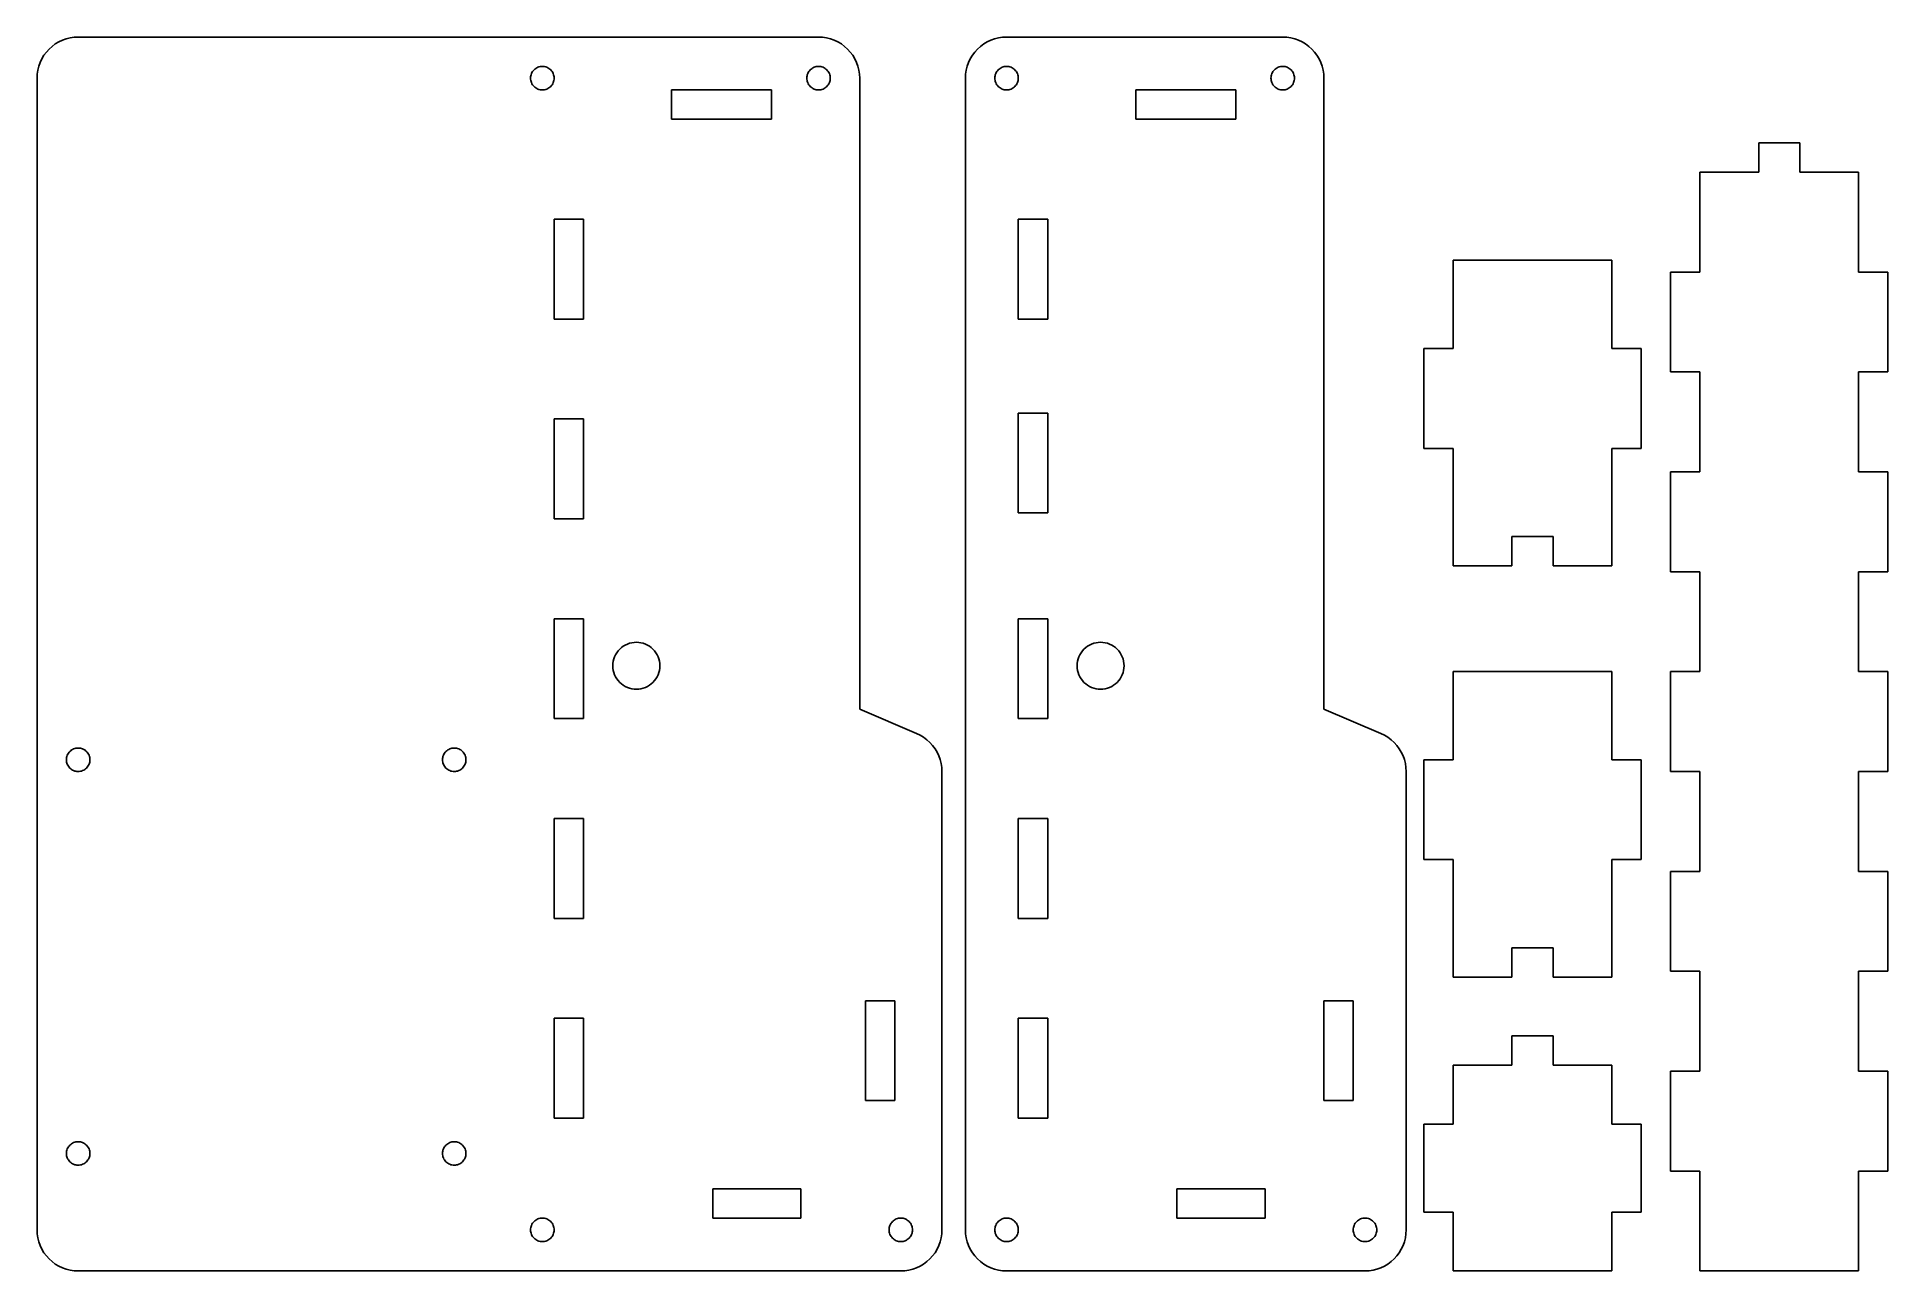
# Model space of a CAD drawing. Header units: metres. Extents: x 0 to 315, y 0 to 210.
import ezdxf

# ---------------------------------------------------------------- set-up
doc = ezdxf.new("R2010")
doc.units = ezdxf.units.M

msp = doc.modelspace()

# ---------------------------------------------------------------- linework, layer by layer
for p, q in [((2.05026, 207.95), (1.58893, 207.441)), ((2.55925, 208.411), (2.05026, 207.95)), ((3.11102, 208.82), (2.55925, 208.411)), ((3.70023, 209.173), (3.11102, 208.82)), ((4.32123, 209.467), (3.70023, 209.173)), ((4.96802, 209.699), (4.32123, 209.467)), ((5.63437, 209.865), (4.96802, 209.699)), ((6.31389, 209.966), (5.63437, 209.865)), ((7, 210), (6.31389, 209.966)), ((133, 210), (7, 210)), ((133.686, 209.966), (133, 210)), ((134.366, 209.865), (133.686, 209.966)), ((135.032, 209.699), (134.366, 209.865)), ((135.679, 209.467), (135.032, 209.699)), ((136.3, 209.173), (135.679, 209.467)), ((136.889, 208.82), (136.3, 209.173)), ((137.441, 208.411), (136.889, 208.82)), ((137.95, 207.95), (137.441, 208.411)), ((138.411, 207.441), (137.95, 207.95)), ((160.05, 207.95), (159.589, 207.441)), ((160.559, 208.411), (160.05, 207.95)), ((161.111, 208.82), (160.559, 208.411)), ((161.7, 209.173), (161.111, 208.82)), ((162.321, 209.467), (161.7, 209.173)), ((162.968, 209.699), (162.321, 209.467)), ((163.634, 209.865), (162.968, 209.699)), ((164.314, 209.966), (163.634, 209.865)), ((165, 210), (164.314, 209.966)), ((212, 210), (165, 210)), ((212.686, 209.966), (212, 210)), ((213.366, 209.865), (212.686, 209.966)), ((214.032, 209.699), (213.366, 209.865)), ((214.679, 209.467), (214.032, 209.699)), ((215.3, 209.173), (214.679, 209.467)), ((215.889, 208.82), (215.3, 209.173)), ((216.441, 208.411), (215.889, 208.82)), ((216.95, 207.95), (216.441, 208.411)), ((217.411, 207.441), (216.95, 207.95)), ((0.30142, 205.032), (0.13451, 204.366)), ((0.53285, 205.679), (0.30142, 205.032)), ((0.82655, 206.3), (0.53285, 205.679)), ((1.17972, 206.889), (0.82655, 206.3)), ((1.58893, 207.441), (1.17972, 206.889)), ((84.8889, 204.663), (85.0572, 204.764)), ((85.0572, 204.764), (85.2346, 204.848)), ((85.2346, 204.848), (85.4194, 204.914)), ((85.4194, 204.914), (85.6098, 204.962)), ((85.6098, 204.962), (85.804, 204.99)), ((85.804, 204.99), (86, 205)), ((86, 205), (86.196, 204.99)), ((86.196, 204.99), (86.3902, 204.962)), ((86.3902, 204.962), (86.5806, 204.914)), ((86.5806, 204.914), (86.7654, 204.848)), ((86.7654, 204.848), (86.9428, 204.764)), ((86.9428, 204.764), (87.1111, 204.663)), ((131.889, 204.663), (132.057, 204.764)), ((132.057, 204.764), (132.235, 204.848)), ((132.235, 204.848), (132.419, 204.914)), ((132.419, 204.914), (132.61, 204.962)), ((132.61, 204.962), (132.804, 204.99)), ((132.804, 204.99), (133, 205)), ((133, 205), (133.196, 204.99)), ((133.196, 204.99), (133.39, 204.962)), ((133.39, 204.962), (133.581, 204.914)), ((133.581, 204.914), (133.765, 204.848)), ((133.765, 204.848), (133.943, 204.764)), ((133.943, 204.764), (134.111, 204.663)), ((138.82, 206.889), (138.411, 207.441)), ((139.173, 206.3), (138.82, 206.889)), ((139.467, 205.679), (139.173, 206.3)), ((139.699, 205.032), (139.467, 205.679)), ((139.865, 204.366), (139.699, 205.032)), ((158.301, 205.032), (158.135, 204.366)), ((158.533, 205.679), (158.301, 205.032)), ((158.827, 206.3), (158.533, 205.679)), ((159.18, 206.889), (158.827, 206.3)), ((159.589, 207.441), (159.18, 206.889)), ((163.889, 204.663), (164.057, 204.764)), ((164.057, 204.764), (164.235, 204.848)), ((164.235, 204.848), (164.419, 204.914)), ((164.419, 204.914), (164.61, 204.962)), ((164.61, 204.962), (164.804, 204.99)), ((164.804, 204.99), (165, 205)), ((165, 205), (165.196, 204.99)), ((165.196, 204.99), (165.39, 204.962)), ((165.39, 204.962), (165.581, 204.914)), ((165.581, 204.914), (165.765, 204.848)), ((165.765, 204.848), (165.943, 204.764)), ((165.943, 204.764), (166.111, 204.663)), ((210.889, 204.663), (211.057, 204.764)), ((211.057, 204.764), (211.235, 204.848)), ((211.235, 204.848), (211.419, 204.914)), ((211.419, 204.914), (211.61, 204.962)), ((211.61, 204.962), (211.804, 204.99)), ((211.804, 204.99), (212, 205)), ((212, 205), (212.196, 204.99)), ((212.196, 204.99), (212.39, 204.962)), ((212.39, 204.962), (212.581, 204.914)), ((212.581, 204.914), (212.765, 204.848)), ((212.765, 204.848), (212.943, 204.764)), ((212.943, 204.764), (213.111, 204.663)), ((217.82, 206.889), (217.411, 207.441)), ((218.173, 206.3), (217.82, 206.889)), ((218.467, 205.679), (218.173, 206.3)), ((218.699, 205.032), (218.467, 205.679)), ((218.865, 204.366), (218.699, 205.032)), ((0.03372, 203.686), (0, 203)), ((0, 203), (0, 7)), ((0.13451, 204.366), (0.03372, 203.686)), ((84, 203), (84.0096, 203.196)), ((84.0096, 202.804), (84, 203)), ((84.0096, 203.196), (84.0384, 203.39)), ((84.0384, 202.61), (84.0096, 202.804)), ((84.0384, 203.39), (84.0861, 203.581)), ((84.0861, 202.419), (84.0384, 202.61)), ((84.0861, 203.581), (84.1522, 203.765)), ((84.1522, 202.235), (84.0861, 202.419)), ((84.1522, 203.765), (84.2361, 203.943)), ((84.2361, 202.057), (84.1522, 202.235)), ((84.2361, 203.943), (84.3371, 204.111)), ((84.3371, 201.889), (84.2361, 202.057)), ((84.3371, 204.111), (84.454, 204.269)), ((84.454, 201.731), (84.3371, 201.889)), ((84.454, 204.269), (84.5858, 204.414)), ((84.5858, 201.586), (84.454, 201.731)), ((84.5858, 204.414), (84.7312, 204.546)), ((84.7312, 204.546), (84.8889, 204.663)), ((87.1111, 204.663), (87.2688, 204.546)), ((87.2688, 204.546), (87.4142, 204.414)), ((87.4142, 204.414), (87.546, 204.269)), ((87.546, 201.731), (87.4142, 201.586)), ((87.546, 204.269), (87.6629, 204.111)), ((87.6629, 201.889), (87.546, 201.731)), ((87.6629, 204.111), (87.7638, 203.943)), ((87.7638, 202.057), (87.6629, 201.889)), ((87.7638, 203.943), (87.8477, 203.765)), ((87.8477, 202.235), (87.7638, 202.057)), ((87.8477, 203.765), (87.9139, 203.581)), ((87.9139, 202.419), (87.8477, 202.235)), ((87.9139, 203.581), (87.9616, 203.39)), ((87.9616, 202.61), (87.9139, 202.419)), ((87.9616, 203.39), (87.9904, 203.196)), ((87.9904, 202.804), (87.9616, 202.61)), ((87.9904, 203.196), (88, 203)), ((88, 203), (87.9904, 202.804)), ((131, 203), (131.01, 203.196)), ((131.01, 202.804), (131, 203)), ((131.01, 203.196), (131.038, 203.39)), ((131.038, 202.61), (131.01, 202.804)), ((131.038, 203.39), (131.086, 203.581)), ((131.086, 202.419), (131.038, 202.61)), ((131.086, 203.581), (131.152, 203.765)), ((131.152, 202.235), (131.086, 202.419)), ((131.152, 203.765), (131.236, 203.943)), ((131.236, 202.057), (131.152, 202.235)), ((131.236, 203.943), (131.337, 204.111)), ((131.337, 201.889), (131.236, 202.057)), ((131.337, 204.111), (131.454, 204.269)), ((131.454, 201.731), (131.337, 201.889)), ((131.454, 204.269), (131.586, 204.414)), ((131.586, 201.586), (131.454, 201.731)), ((131.586, 204.414), (131.731, 204.546)), ((131.731, 204.546), (131.889, 204.663)), ((134.111, 204.663), (134.269, 204.546)), ((134.269, 204.546), (134.414, 204.414)), ((134.414, 204.414), (134.546, 204.269)), ((134.546, 201.731), (134.414, 201.586)), ((134.546, 204.269), (134.663, 204.111)), ((134.663, 201.889), (134.546, 201.731)), ((134.663, 204.111), (134.764, 203.943)), ((134.764, 202.057), (134.663, 201.889)), ((134.764, 203.943), (134.848, 203.765)), ((134.848, 202.235), (134.764, 202.057)), ((134.848, 203.765), (134.914, 203.581)), ((134.914, 202.419), (134.848, 202.235)), ((134.914, 203.581), (134.962, 203.39)), ((134.962, 202.61), (134.914, 202.419)), ((134.962, 203.39), (134.99, 203.196)), ((134.99, 202.804), (134.962, 202.61)), ((134.99, 203.196), (135, 203)), ((135, 203), (134.99, 202.804)), ((139.966, 203.686), (139.865, 204.366)), ((140, 203), (139.966, 203.686)), ((140, 95.6152), (140, 203)), ((158.034, 203.686), (158, 203)), ((158, 203), (158, 7)), ((158.135, 204.366), (158.034, 203.686)), ((163, 203), (163.01, 203.196)), ((163.01, 202.804), (163, 203)), ((163.01, 203.196), (163.038, 203.39)), ((163.038, 202.61), (163.01, 202.804)), ((163.038, 203.39), (163.086, 203.581)), ((163.086, 202.419), (163.038, 202.61)), ((163.086, 203.581), (163.152, 203.765)), ((163.152, 202.235), (163.086, 202.419)), ((163.152, 203.765), (163.236, 203.943)), ((163.236, 202.057), (163.152, 202.235)), ((163.236, 203.943), (163.337, 204.111)), ((163.337, 201.889), (163.236, 202.057)), ((163.337, 204.111), (163.454, 204.269)), ((163.454, 201.731), (163.337, 201.889)), ((163.454, 204.269), (163.586, 204.414)), ((163.586, 201.586), (163.454, 201.731)), ((163.586, 204.414), (163.731, 204.546)), ((163.731, 204.546), (163.889, 204.663)), ((166.111, 204.663), (166.269, 204.546)), ((166.269, 204.546), (166.414, 204.414)), ((166.414, 204.414), (166.546, 204.269)), ((166.546, 201.731), (166.414, 201.586)), ((166.546, 204.269), (166.663, 204.111)), ((166.663, 201.889), (166.546, 201.731)), ((166.663, 204.111), (166.764, 203.943)), ((166.764, 202.057), (166.663, 201.889)), ((166.764, 203.943), (166.848, 203.765)), ((166.848, 202.235), (166.764, 202.057)), ((166.848, 203.765), (166.914, 203.581)), ((166.914, 202.419), (166.848, 202.235)), ((166.914, 203.581), (166.962, 203.39)), ((166.962, 202.61), (166.914, 202.419)), ((166.962, 203.39), (166.99, 203.196)), ((166.99, 202.804), (166.962, 202.61)), ((166.99, 203.196), (167, 203)), ((167, 203), (166.99, 202.804)), ((210, 203), (210.01, 203.196)), ((210.01, 202.804), (210, 203)), ((210.01, 203.196), (210.038, 203.39)), ((210.038, 202.61), (210.01, 202.804)), ((210.038, 203.39), (210.086, 203.581)), ((210.086, 202.419), (210.038, 202.61)), ((210.086, 203.581), (210.152, 203.765)), ((210.152, 202.235), (210.086, 202.419)), ((210.152, 203.765), (210.236, 203.943)), ((210.236, 202.057), (210.152, 202.235)), ((210.236, 203.943), (210.337, 204.111)), ((210.337, 201.889), (210.236, 202.057)), ((210.337, 204.111), (210.454, 204.269)), ((210.454, 201.731), (210.337, 201.889)), ((210.454, 204.269), (210.586, 204.414)), ((210.586, 201.586), (210.454, 201.731)), ((210.586, 204.414), (210.731, 204.546)), ((210.731, 204.546), (210.889, 204.663)), ((213.111, 204.663), (213.269, 204.546)), ((213.269, 204.546), (213.414, 204.414)), ((213.414, 204.414), (213.546, 204.269)), ((213.546, 201.731), (213.414, 201.586)), ((213.546, 204.269), (213.663, 204.111)), ((213.663, 201.889), (213.546, 201.731)), ((213.663, 204.111), (213.764, 203.943)), ((213.764, 202.057), (213.663, 201.889)), ((213.764, 203.943), (213.848, 203.765)), ((213.848, 202.235), (213.764, 202.057)), ((213.848, 203.765), (213.914, 203.581)), ((213.914, 202.419), (213.848, 202.235)), ((213.914, 203.581), (213.962, 203.39)), ((213.962, 202.61), (213.914, 202.419)), ((213.962, 203.39), (213.99, 203.196)), ((213.99, 202.804), (213.962, 202.61)), ((213.99, 203.196), (214, 203)), ((214, 203), (213.99, 202.804)), ((218.966, 203.686), (218.865, 204.366)), ((219, 203), (218.966, 203.686)), ((219, 95.6152), (219, 203)), ((84.7312, 201.454), (84.5858, 201.586)), ((84.8889, 201.337), (84.7312, 201.454)), ((85.0572, 201.236), (84.8889, 201.337)), ((85.2346, 201.152), (85.0572, 201.236)), ((85.4194, 201.086), (85.2346, 201.152)), ((85.6098, 201.038), (85.4194, 201.086)), ((85.804, 201.01), (85.6098, 201.038)), ((86, 201), (85.804, 201.01)), ((86.196, 201.01), (86, 201)), ((86.3902, 201.038), (86.196, 201.01)), ((86.5806, 201.086), (86.3902, 201.038)), ((86.7654, 201.152), (86.5806, 201.086)), ((86.9428, 201.236), (86.7654, 201.152)), ((87.1111, 201.337), (86.9428, 201.236)), ((87.2688, 201.454), (87.1111, 201.337)), ((87.4142, 201.586), (87.2688, 201.454)), ((108, 196), (108, 201)), ((108, 201), (125, 201)), ((125, 201), (125, 196)), ((131.731, 201.454), (131.586, 201.586)), ((131.889, 201.337), (131.731, 201.454)), ((132.057, 201.236), (131.889, 201.337)), ((132.235, 201.152), (132.057, 201.236)), ((132.419, 201.086), (132.235, 201.152)), ((132.61, 201.038), (132.419, 201.086)), ((132.804, 201.01), (132.61, 201.038)), ((133, 201), (132.804, 201.01)), ((133.196, 201.01), (133, 201)), ((133.39, 201.038), (133.196, 201.01)), ((133.581, 201.086), (133.39, 201.038)), ((133.765, 201.152), (133.581, 201.086)), ((133.943, 201.236), (133.765, 201.152)), ((134.111, 201.337), (133.943, 201.236)), ((134.269, 201.454), (134.111, 201.337)), ((134.414, 201.586), (134.269, 201.454)), ((163.731, 201.454), (163.586, 201.586)), ((163.889, 201.337), (163.731, 201.454)), ((164.057, 201.236), (163.889, 201.337)), ((164.235, 201.152), (164.057, 201.236)), ((164.419, 201.086), (164.235, 201.152)), ((164.61, 201.038), (164.419, 201.086)), ((164.804, 201.01), (164.61, 201.038)), ((165, 201), (164.804, 201.01)), ((165.196, 201.01), (165, 201)), ((165.39, 201.038), (165.196, 201.01)), ((165.581, 201.086), (165.39, 201.038)), ((165.765, 201.152), (165.581, 201.086)), ((165.943, 201.236), (165.765, 201.152)), ((166.111, 201.337), (165.943, 201.236)), ((166.269, 201.454), (166.111, 201.337)), ((166.414, 201.586), (166.269, 201.454)), ((187, 196), (187, 201)), ((187, 201), (204, 201)), ((204, 201), (204, 196)), ((210.731, 201.454), (210.586, 201.586)), ((210.889, 201.337), (210.731, 201.454)), ((211.057, 201.236), (210.889, 201.337)), ((211.235, 201.152), (211.057, 201.236)), ((211.419, 201.086), (211.235, 201.152)), ((211.61, 201.038), (211.419, 201.086)), ((211.804, 201.01), (211.61, 201.038)), ((212, 201), (211.804, 201.01)), ((212.196, 201.01), (212, 201)), ((212.39, 201.038), (212.196, 201.01)), ((212.581, 201.086), (212.39, 201.038)), ((212.765, 201.152), (212.581, 201.086)), ((212.943, 201.236), (212.765, 201.152)), ((213.111, 201.337), (212.943, 201.236)), ((213.269, 201.454), (213.111, 201.337)), ((213.414, 201.586), (213.269, 201.454)), ((125, 196), (108, 196)), ((204, 196), (187, 196)), ((300, 192), (293, 192)), ((293, 192), (293, 187)), ((300, 187), (300, 192)), ((293, 187), (283, 187)), ((283, 187), (283, 170)), ((310, 187), (300, 187)), ((310, 170), (310, 187)), ((88, 162), (88, 179)), ((88, 179), (93, 179)), ((93, 179), (93, 162)), ((167, 162), (167, 179)), ((167, 179), (172, 179)), ((172, 179), (172, 162)), ((268, 172), (241, 172)), ((241, 172), (241, 157)), ((268, 157), (268, 172)), ((283, 170), (278, 170)), ((278, 170), (278, 153)), ((315, 170), (310, 170)), ((315, 153), (315, 170)), ((93, 162), (88, 162)), ((172, 162), (167, 162)), ((241, 157), (236, 157)), ((236, 157), (236, 140)), ((273, 157), (268, 157)), ((273, 140), (273, 157)), ((278, 153), (283, 153)), ((283, 153), (283, 136)), ((310, 136), (310, 153)), ((310, 153), (315, 153)), ((88, 128), (88, 145)), ((88, 145), (93, 145)), ((93, 145), (93, 128)), ((167, 129), (167, 146)), ((167, 146), (172, 146)), ((172, 146), (172, 129)), ((236, 140), (241, 140)), ((241, 140), (241, 120)), ((268, 120), (268, 140)), ((268, 140), (273, 140)), ((283, 136), (278, 136)), ((278, 136), (278, 119)), ((315, 136), (310, 136)), ((315, 119), (315, 136)), ((93, 128), (88, 128)), ((172, 129), (167, 129)), ((251, 125), (258, 125)), ((251, 120), (251, 125)), ((258, 125), (258, 120)), ((241, 120), (251, 120)), ((258, 120), (268, 120)), ((278, 119), (283, 119)), ((283, 119), (283, 102)), ((310, 102), (310, 119)), ((310, 119), (315, 119)), ((88, 94), (88, 111)), ((88, 111), (93, 111)), ((93, 111), (93, 94)), ((167, 94), (167, 111)), ((167, 111), (172, 111)), ((172, 111), (172, 94)), ((98.0769, 103.78), (98.1722, 104.161)), ((98.1722, 104.161), (98.3045, 104.531)), ((98.3045, 104.531), (98.4723, 104.886)), ((98.4723, 104.886), (98.6741, 105.222)), ((98.6741, 105.222), (98.9079, 105.538)), ((98.9079, 105.538), (99.1716, 105.828)), ((99.1716, 105.828), (99.4624, 106.092)), ((99.4624, 106.092), (99.7777, 106.326)), ((99.7777, 106.326), (100.114, 106.528)), ((100.114, 106.528), (100.469, 106.696)), ((100.469, 106.696), (100.839, 106.828)), ((100.839, 106.828), (101.22, 106.923)), ((101.22, 106.923), (101.608, 106.981)), ((101.608, 106.981), (102, 107)), ((102, 107), (102.392, 106.981)), ((102.392, 106.981), (102.78, 106.923)), ((102.78, 106.923), (103.161, 106.828)), ((103.161, 106.828), (103.531, 106.696)), ((103.531, 106.696), (103.886, 106.528)), ((103.886, 106.528), (104.222, 106.326)), ((104.222, 106.326), (104.538, 106.092)), ((104.538, 106.092), (104.828, 105.828)), ((104.828, 105.828), (105.092, 105.538)), ((105.092, 105.538), (105.326, 105.222)), ((105.326, 105.222), (105.528, 104.886)), ((105.528, 104.886), (105.696, 104.531)), ((105.696, 104.531), (105.828, 104.161)), ((105.828, 104.161), (105.923, 103.78)), ((177.077, 103.78), (177.172, 104.161)), ((177.172, 104.161), (177.304, 104.531)), ((177.304, 104.531), (177.472, 104.886)), ((177.472, 104.886), (177.674, 105.222)), ((177.674, 105.222), (177.908, 105.538)), ((177.908, 105.538), (178.172, 105.828)), ((178.172, 105.828), (178.462, 106.092)), ((178.462, 106.092), (178.778, 106.326)), ((178.778, 106.326), (179.114, 106.528)), ((179.114, 106.528), (179.469, 106.696)), ((179.469, 106.696), (179.839, 106.828)), ((179.839, 106.828), (180.22, 106.923)), ((180.22, 106.923), (180.608, 106.981)), ((180.608, 106.981), (181, 107)), ((181, 107), (181.392, 106.981)), ((181.392, 106.981), (181.78, 106.923)), ((181.78, 106.923), (182.161, 106.828)), ((182.161, 106.828), (182.531, 106.696)), ((182.531, 106.696), (182.886, 106.528)), ((182.886, 106.528), (183.222, 106.326)), ((183.222, 106.326), (183.538, 106.092)), ((183.538, 106.092), (183.828, 105.828)), ((183.828, 105.828), (184.092, 105.538)), ((184.092, 105.538), (184.326, 105.222)), ((184.326, 105.222), (184.528, 104.886)), ((184.528, 104.886), (184.696, 104.531)), ((184.696, 104.531), (184.828, 104.161)), ((184.828, 104.161), (184.923, 103.78)), ((98, 103), (98.0193, 103.392)), ((98.0193, 102.608), (98, 103)), ((98.0193, 103.392), (98.0769, 103.78)), ((98.0769, 102.22), (98.0193, 102.608)), ((98.1722, 101.839), (98.0769, 102.22)), ((98.3045, 101.469), (98.1722, 101.839)), ((98.4723, 101.114), (98.3045, 101.469)), ((98.6741, 100.778), (98.4723, 101.114)), ((105.528, 101.114), (105.326, 100.778)), ((105.696, 101.469), (105.528, 101.114)), ((105.828, 101.839), (105.696, 101.469)), ((105.923, 102.22), (105.828, 101.839)), ((105.923, 103.78), (105.981, 103.392)), ((105.981, 102.608), (105.923, 102.22)), ((105.981, 103.392), (106, 103)), ((106, 103), (105.981, 102.608)), ((177, 103), (177.019, 103.392)), ((177.019, 102.608), (177, 103)), ((177.019, 103.392), (177.077, 103.78)), ((177.077, 102.22), (177.019, 102.608)), ((177.172, 101.839), (177.077, 102.22)), ((177.304, 101.469), (177.172, 101.839)), ((177.472, 101.114), (177.304, 101.469)), ((177.674, 100.778), (177.472, 101.114)), ((184.528, 101.114), (184.326, 100.778)), ((184.696, 101.469), (184.528, 101.114)), ((184.828, 101.839), (184.696, 101.469)), ((184.923, 102.22), (184.828, 101.839)), ((184.923, 103.78), (184.981, 103.392)), ((184.981, 102.608), (184.923, 102.22)), ((184.981, 103.392), (185, 103)), ((185, 103), (184.981, 102.608)), ((268, 102), (241, 102)), ((241, 102), (241, 87)), ((268, 87), (268, 102)), ((283, 102), (278, 102)), ((278, 102), (278, 85)), ((315, 102), (310, 102)), ((315, 85), (315, 102)), ((98.9079, 100.462), (98.6741, 100.778)), ((99.1716, 100.172), (98.9079, 100.462)), ((99.4624, 99.9079), (99.1716, 100.172)), ((99.7777, 99.6741), (99.4624, 99.9079)), ((100.114, 99.4723), (99.7777, 99.6741)), ((100.469, 99.3045), (100.114, 99.4723)), ((100.839, 99.1722), (100.469, 99.3045)), ((101.22, 99.0769), (100.839, 99.1722)), ((101.608, 99.0193), (101.22, 99.0769)), ((102, 99), (101.608, 99.0193)), ((102.392, 99.0193), (102, 99)), ((102.78, 99.0769), (102.392, 99.0193)), ((103.161, 99.1722), (102.78, 99.0769)), ((103.531, 99.3045), (103.161, 99.1722)), ((103.886, 99.4723), (103.531, 99.3045)), ((104.222, 99.6741), (103.886, 99.4723)), ((104.538, 99.9079), (104.222, 99.6741)), ((104.828, 100.172), (104.538, 99.9079)), ((105.092, 100.462), (104.828, 100.172)), ((105.326, 100.778), (105.092, 100.462)), ((177.908, 100.462), (177.674, 100.778)), ((178.172, 100.172), (177.908, 100.462)), ((178.462, 99.9079), (178.172, 100.172)), ((178.778, 99.6741), (178.462, 99.9079)), ((179.114, 99.4723), (178.778, 99.6741)), ((179.469, 99.3045), (179.114, 99.4723)), ((179.839, 99.1722), (179.469, 99.3045)), ((180.22, 99.0769), (179.839, 99.1722)), ((180.608, 99.0193), (180.22, 99.0769)), ((181, 99), (180.608, 99.0193)), ((181.392, 99.0193), (181, 99)), ((181.78, 99.0769), (181.392, 99.0193)), ((182.161, 99.1722), (181.78, 99.0769)), ((182.531, 99.3045), (182.161, 99.1722)), ((182.886, 99.4723), (182.531, 99.3045)), ((183.222, 99.6741), (182.886, 99.4723)), ((183.538, 99.9079), (183.222, 99.6741)), ((183.828, 100.172), (183.538, 99.9079)), ((184.092, 100.462), (183.828, 100.172)), ((184.326, 100.778), (184.092, 100.462)), ((149.679, 91.4671), (140, 95.6152)), ((228.679, 91.4671), (219, 95.6152)), ((93, 94), (88, 94)), ((150.3, 91.1734), (149.679, 91.4671)), ((172, 94), (167, 94)), ((229.3, 91.1734), (228.679, 91.4671)), ((5.33705, 88.1111), (5.45396, 88.2688)), ((5.45396, 88.2688), (5.58578, 88.4142)), ((5.58578, 88.4142), (5.7312, 88.546)), ((5.7312, 88.546), (5.88885, 88.6629)), ((5.88885, 88.6629), (6.05721, 88.7638)), ((6.05721, 88.7638), (6.23462, 88.8477)), ((6.23462, 88.8477), (6.41942, 88.9139)), ((6.41942, 88.9139), (6.60982, 88.9616)), ((6.60982, 88.9616), (6.80396, 88.9904)), ((6.80396, 88.9904), (7, 89)), ((7, 89), (7.19603, 88.9904)), ((7.19603, 88.9904), (7.39017, 88.9616)), ((7.39017, 88.9616), (7.58057, 88.9139)), ((7.58057, 88.9139), (7.76537, 88.8477)), ((7.76537, 88.8477), (7.94278, 88.7638)), ((7.94278, 88.7638), (8.11113, 88.6629)), ((8.11113, 88.6629), (8.26878, 88.546)), ((8.26878, 88.546), (8.4142, 88.4142)), ((8.4142, 88.4142), (8.54602, 88.2688)), ((8.54602, 88.2688), (8.66293, 88.1111)), ((69.3371, 88.1111), (69.454, 88.2688)), ((69.454, 88.2688), (69.5858, 88.4142)), ((69.5858, 88.4142), (69.7312, 88.546)), ((69.7312, 88.546), (69.8889, 88.6629)), ((69.8889, 88.6629), (70.0572, 88.7638)), ((70.0572, 88.7638), (70.2346, 88.8477)), ((70.2346, 88.8477), (70.4194, 88.9139)), ((70.4194, 88.9139), (70.6098, 88.9616)), ((70.6098, 88.9616), (70.804, 88.9904)), ((70.804, 88.9904), (71, 89)), ((71, 89), (71.196, 88.9904)), ((71.196, 88.9904), (71.3902, 88.9616)), ((71.3902, 88.9616), (71.5806, 88.9139)), ((71.5806, 88.9139), (71.7654, 88.8477)), ((71.7654, 88.8477), (71.9428, 88.7638)), ((71.9428, 88.7638), (72.1111, 88.6629)), ((72.1111, 88.6629), (72.2688, 88.546)), ((72.2688, 88.546), (72.4142, 88.4142)), ((72.4142, 88.4142), (72.546, 88.2688)), ((72.546, 88.2688), (72.6629, 88.1111)), ((150.889, 90.8203), (150.3, 91.1734)), ((151.441, 90.4111), (150.889, 90.8203)), ((151.95, 89.9497), (151.441, 90.4111)), ((152.411, 89.4408), (151.95, 89.9497)), ((152.82, 88.889), (152.411, 89.4408)), ((153.173, 88.2998), (152.82, 88.889)), ((153.467, 87.6788), (153.173, 88.2998)), ((229.889, 90.8203), (229.3, 91.1734)), ((230.441, 90.4111), (229.889, 90.8203)), ((230.95, 89.9497), (230.441, 90.4111)), ((231.411, 89.4408), (230.95, 89.9497)), ((231.82, 88.889), (231.411, 89.4408)), ((232.173, 88.2998), (231.82, 88.889)), ((232.467, 87.6788), (232.173, 88.2998)), ((5, 87), (5.00963, 87.196)), ((5.00963, 86.804), (5, 87)), ((5.00963, 87.196), (5.03842, 87.3902)), ((5.03842, 86.6098), (5.00963, 86.804)), ((5.03842, 87.3902), (5.08611, 87.5806)), ((5.08611, 86.4194), (5.03842, 86.6098)), ((5.08611, 87.5806), (5.15224, 87.7654)), ((5.15224, 86.2346), (5.08611, 86.4194)), ((5.15224, 87.7654), (5.23615, 87.9428)), ((5.23615, 86.0572), (5.15224, 86.2346)), ((5.23615, 87.9428), (5.33705, 88.1111)), ((5.33705, 85.8889), (5.23615, 86.0572)), ((5.45396, 85.7312), (5.33705, 85.8889)), ((5.58578, 85.5858), (5.45396, 85.7312)), ((5.7312, 85.454), (5.58578, 85.5858)), ((5.88885, 85.3371), (5.7312, 85.454)), ((6.05721, 85.2361), (5.88885, 85.3371)), ((6.23462, 85.1522), (6.05721, 85.2361)), ((6.41942, 85.0861), (6.23462, 85.1522)), ((6.60982, 85.0384), (6.41942, 85.0861)), ((7.58057, 85.0861), (7.39017, 85.0384)), ((7.76537, 85.1522), (7.58057, 85.0861)), ((7.94278, 85.2361), (7.76537, 85.1522)), ((8.11113, 85.3371), (7.94278, 85.2361)), ((8.26878, 85.454), (8.11113, 85.3371)), ((8.4142, 85.5858), (8.26878, 85.454)), ((8.54602, 85.7312), (8.4142, 85.5858)), ((8.66293, 85.8889), (8.54602, 85.7312)), ((8.66293, 88.1111), (8.76384, 87.9428)), ((8.76384, 86.0572), (8.66293, 85.8889)), ((8.76384, 87.9428), (8.84775, 87.7654)), ((8.84775, 86.2346), (8.76384, 86.0572)), ((8.84775, 87.7654), (8.91388, 87.5806)), ((8.91388, 86.4194), (8.84775, 86.2346)), ((8.91388, 87.5806), (8.96156, 87.3902)), ((8.96156, 86.6098), (8.91388, 86.4194)), ((8.96156, 87.3902), (8.99036, 87.196)), ((8.99036, 86.804), (8.96156, 86.6098)), ((8.99036, 87.196), (9, 87)), ((9, 87), (8.99036, 86.804)), ((69, 87), (69.0096, 87.196)), ((69.0096, 86.804), (69, 87)), ((69.0096, 87.196), (69.0384, 87.3902)), ((69.0384, 86.6098), (69.0096, 86.804)), ((69.0384, 87.3902), (69.0861, 87.5806)), ((69.0861, 86.4194), (69.0384, 86.6098)), ((69.0861, 87.5806), (69.1522, 87.7654)), ((69.1522, 86.2346), (69.0861, 86.4194)), ((69.1522, 87.7654), (69.2361, 87.9428)), ((69.2361, 86.0572), (69.1522, 86.2346)), ((69.2361, 87.9428), (69.3371, 88.1111)), ((69.3371, 85.8889), (69.2361, 86.0572)), ((69.454, 85.7312), (69.3371, 85.8889)), ((69.5858, 85.5858), (69.454, 85.7312)), ((69.7312, 85.454), (69.5858, 85.5858)), ((69.8889, 85.3371), (69.7312, 85.454)), ((70.0572, 85.2361), (69.8889, 85.3371)), ((70.2346, 85.1522), (70.0572, 85.2361)), ((70.4194, 85.0861), (70.2346, 85.1522)), ((70.6098, 85.0384), (70.4194, 85.0861)), ((71.5806, 85.0861), (71.3902, 85.0384)), ((71.7654, 85.1522), (71.5806, 85.0861)), ((71.9428, 85.2361), (71.7654, 85.1522)), ((72.1111, 85.3371), (71.9428, 85.2361)), ((72.2688, 85.454), (72.1111, 85.3371)), ((72.4142, 85.5858), (72.2688, 85.454)), ((72.546, 85.7312), (72.4142, 85.5858)), ((72.6629, 85.8889), (72.546, 85.7312)), ((72.6629, 88.1111), (72.7638, 87.9428)), ((72.7638, 86.0572), (72.6629, 85.8889)), ((72.7638, 87.9428), (72.8477, 87.7654)), ((72.8477, 86.2346), (72.7638, 86.0572)), ((72.8477, 87.7654), (72.9139, 87.5806)), ((72.9139, 86.4194), (72.8477, 86.2346)), ((72.9139, 87.5806), (72.9616, 87.3902)), ((72.9616, 86.6098), (72.9139, 86.4194)), ((72.9616, 87.3902), (72.9904, 87.196)), ((72.9904, 86.804), (72.9616, 86.6098)), ((72.9904, 87.196), (73, 87)), ((73, 87), (72.9904, 86.804)), ((153.699, 87.032), (153.467, 87.6788)), ((153.865, 86.3656), (153.699, 87.032)), ((153.966, 85.6861), (153.865, 86.3656)), ((154, 85), (153.966, 85.6861)), ((232.699, 87.032), (232.467, 87.6788)), ((232.865, 86.3656), (232.699, 87.032)), ((232.966, 85.6861), (232.865, 86.3656)), ((233, 85), (232.966, 85.6861)), ((241, 87), (236, 87)), ((236, 87), (236, 70)), ((273, 87), (268, 87)), ((273, 70), (273, 87)), ((6.80396, 85.0096), (6.60982, 85.0384)), ((7, 85), (6.80396, 85.0096)), ((7.19603, 85.0096), (7, 85)), ((7.39017, 85.0384), (7.19603, 85.0096)), ((70.804, 85.0096), (70.6098, 85.0384)), ((71, 85), (70.804, 85.0096)), ((71.196, 85.0096), (71, 85)), ((71.3902, 85.0384), (71.196, 85.0096)), ((154, 7), (154, 85)), ((233, 7), (233, 85)), ((278, 85), (283, 85)), ((283, 85), (283, 68)), ((310, 68), (310, 85)), ((310, 85), (315, 85)), ((88, 60), (88, 77)), ((88, 77), (93, 77)), ((93, 77), (93, 60)), ((167, 60), (167, 77)), ((167, 77), (172, 77)), ((172, 77), (172, 60)), ((236, 70), (241, 70)), ((241, 70), (241, 50)), ((268, 50), (268, 70)), ((268, 70), (273, 70)), ((283, 68), (278, 68)), ((278, 68), (278, 51)), ((315, 68), (310, 68)), ((315, 51), (315, 68)), ((93, 60), (88, 60)), ((172, 60), (167, 60)), ((251, 55), (258, 55)), ((251, 50), (251, 55)), ((258, 55), (258, 50)), ((278, 51), (283, 51)), ((283, 51), (283, 34)), ((310, 34), (310, 51)), ((310, 51), (315, 51)), ((241, 50), (251, 50)), ((258, 50), (268, 50)), ((141, 29), (141, 46)), ((141, 46), (146, 46)), ((146, 46), (146, 29)), ((219, 29), (219, 46)), ((219, 46), (224, 46)), ((224, 46), (224, 29)), ((88, 26), (88, 43)), ((88, 43), (93, 43)), ((93, 43), (93, 26)), ((167, 26), (167, 43)), ((167, 43), (172, 43)), ((172, 43), (172, 26)), ((258, 40), (251, 40)), ((251, 40), (251, 35)), ((258, 35), (258, 40)), ((251, 35), (241, 35)), ((241, 35), (241, 25)), ((268, 35), (258, 35)), ((268, 25), (268, 35)), ((283, 34), (278, 34)), ((278, 34), (278, 17)), ((315, 34), (310, 34)), ((315, 17), (315, 34)), ((146, 29), (141, 29)), ((224, 29), (219, 29)), ((93, 26), (88, 26)), ((172, 26), (167, 26)), ((241, 25), (236, 25)), ((236, 25), (236, 10)), ((273, 25), (268, 25)), ((273, 10), (273, 25)), ((5, 20), (5.00963, 20.196)), ((5.00963, 19.804), (5, 20)), ((5.00963, 20.196), (5.03842, 20.3902)), ((5.03842, 19.6098), (5.00963, 19.804)), ((5.03842, 20.3902), (5.08611, 20.5806)), ((5.08611, 19.4194), (5.03842, 19.6098)), ((5.08611, 20.5806), (5.15224, 20.7654)), ((5.15224, 19.2346), (5.08611, 19.4194)), ((5.15224, 20.7654), (5.23615, 20.9428)), ((5.23615, 19.0572), (5.15224, 19.2346)), ((5.23615, 20.9428), (5.33705, 21.1111)), ((5.33705, 18.8889), (5.23615, 19.0572)), ((5.33705, 21.1111), (5.45396, 21.2688)), ((5.45396, 21.2688), (5.58578, 21.4142)), ((5.58578, 21.4142), (5.7312, 21.546)), ((5.7312, 21.546), (5.88885, 21.6629)), ((5.88885, 21.6629), (6.05721, 21.7638)), ((6.05721, 21.7638), (6.23462, 21.8477)), ((6.23462, 21.8477), (6.41942, 21.9139)), ((6.41942, 21.9139), (6.60982, 21.9616)), ((6.60982, 21.9616), (6.80396, 21.9904)), ((6.80396, 21.9904), (7, 22)), ((7, 22), (7.19603, 21.9904)), ((7.19603, 21.9904), (7.39017, 21.9616)), ((7.39017, 21.9616), (7.58057, 21.9139)), ((7.58057, 21.9139), (7.76537, 21.8477)), ((7.76537, 21.8477), (7.94278, 21.7638)), ((7.94278, 21.7638), (8.11113, 21.6629)), ((8.11113, 21.6629), (8.26878, 21.546)), ((8.26878, 21.546), (8.4142, 21.4142)), ((8.4142, 21.4142), (8.54602, 21.2688)), ((8.54602, 21.2688), (8.66293, 21.1111)), ((8.66293, 21.1111), (8.76384, 20.9428)), ((8.76384, 19.0572), (8.66293, 18.8889)), ((8.76384, 20.9428), (8.84775, 20.7654)), ((8.84775, 19.2346), (8.76384, 19.0572)), ((8.84775, 20.7654), (8.91388, 20.5806)), ((8.91388, 19.4194), (8.84775, 19.2346)), ((8.91388, 20.5806), (8.96156, 20.3902)), ((8.96156, 19.6098), (8.91388, 19.4194)), ((8.96156, 20.3902), (8.99036, 20.196)), ((8.99036, 19.804), (8.96156, 19.6098)), ((8.99036, 20.196), (9, 20)), ((9, 20), (8.99036, 19.804)), ((69, 20), (69.0096, 20.196)), ((69.0096, 19.804), (69, 20)), ((69.0096, 20.196), (69.0384, 20.3902)), ((69.0384, 19.6098), (69.0096, 19.804)), ((69.0384, 20.3902), (69.0861, 20.5806)), ((69.0861, 19.4194), (69.0384, 19.6098)), ((69.0861, 20.5806), (69.1522, 20.7654)), ((69.1522, 19.2346), (69.0861, 19.4194)), ((69.1522, 20.7654), (69.2361, 20.9428)), ((69.2361, 19.0572), (69.1522, 19.2346)), ((69.2361, 20.9428), (69.3371, 21.1111)), ((69.3371, 18.8889), (69.2361, 19.0572)), ((69.3371, 21.1111), (69.454, 21.2688)), ((69.454, 21.2688), (69.5858, 21.4142)), ((69.5858, 21.4142), (69.7312, 21.546)), ((69.7312, 21.546), (69.8889, 21.6629)), ((69.8889, 21.6629), (70.0572, 21.7638)), ((70.0572, 21.7638), (70.2346, 21.8477)), ((70.2346, 21.8477), (70.4194, 21.9139)), ((70.4194, 21.9139), (70.6098, 21.9616)), ((70.6098, 21.9616), (70.804, 21.9904)), ((70.804, 21.9904), (71, 22)), ((71, 22), (71.196, 21.9904)), ((71.196, 21.9904), (71.3902, 21.9616)), ((71.3902, 21.9616), (71.5806, 21.9139)), ((71.5806, 21.9139), (71.7654, 21.8477)), ((71.7654, 21.8477), (71.9428, 21.7638)), ((71.9428, 21.7638), (72.1111, 21.6629)), ((72.1111, 21.6629), (72.2688, 21.546)), ((72.2688, 21.546), (72.4142, 21.4142)), ((72.4142, 21.4142), (72.546, 21.2688)), ((72.546, 21.2688), (72.6629, 21.1111)), ((72.6629, 21.1111), (72.7638, 20.9428)), ((72.7638, 19.0572), (72.6629, 18.8889)), ((72.7638, 20.9428), (72.8477, 20.7654)), ((72.8477, 19.2346), (72.7638, 19.0572)), ((72.8477, 20.7654), (72.9139, 20.5806)), ((72.9139, 19.4194), (72.8477, 19.2346)), ((72.9139, 20.5806), (72.9616, 20.3902)), ((72.9616, 19.6098), (72.9139, 19.4194)), ((72.9616, 20.3902), (72.9904, 20.196)), ((72.9904, 19.804), (72.9616, 19.6098)), ((72.9904, 20.196), (73, 20)), ((73, 20), (72.9904, 19.804)), ((5.45396, 18.7312), (5.33705, 18.8889)), ((5.58578, 18.5858), (5.45396, 18.7312)), ((5.7312, 18.454), (5.58578, 18.5858)), ((5.88885, 18.3371), (5.7312, 18.454)), ((6.05721, 18.2361), (5.88885, 18.3371)), ((6.23462, 18.1522), (6.05721, 18.2361)), ((6.41942, 18.0861), (6.23462, 18.1522)), ((6.60982, 18.0384), (6.41942, 18.0861)), ((6.80396, 18.0096), (6.60982, 18.0384)), ((7, 18), (6.80396, 18.0096)), ((7.19603, 18.0096), (7, 18)), ((7.39017, 18.0384), (7.19603, 18.0096)), ((7.58057, 18.0861), (7.39017, 18.0384)), ((7.76537, 18.1522), (7.58057, 18.0861)), ((7.94278, 18.2361), (7.76537, 18.1522)), ((8.11113, 18.3371), (7.94278, 18.2361)), ((8.26878, 18.454), (8.11113, 18.3371)), ((8.4142, 18.5858), (8.26878, 18.454)), ((8.54602, 18.7312), (8.4142, 18.5858)), ((8.66293, 18.8889), (8.54602, 18.7312)), ((69.454, 18.7312), (69.3371, 18.8889)), ((69.5858, 18.5858), (69.454, 18.7312)), ((69.7312, 18.454), (69.5858, 18.5858)), ((69.8889, 18.3371), (69.7312, 18.454)), ((70.0572, 18.2361), (69.8889, 18.3371)), ((70.2346, 18.1522), (70.0572, 18.2361)), ((70.4194, 18.0861), (70.2346, 18.1522)), ((70.6098, 18.0384), (70.4194, 18.0861)), ((70.804, 18.0096), (70.6098, 18.0384)), ((71, 18), (70.804, 18.0096)), ((71.196, 18.0096), (71, 18)), ((71.3902, 18.0384), (71.196, 18.0096)), ((71.5806, 18.0861), (71.3902, 18.0384)), ((71.7654, 18.1522), (71.5806, 18.0861)), ((71.9428, 18.2361), (71.7654, 18.1522)), ((72.1111, 18.3371), (71.9428, 18.2361)), ((72.2688, 18.454), (72.1111, 18.3371)), ((72.4142, 18.5858), (72.2688, 18.454)), ((72.546, 18.7312), (72.4142, 18.5858)), ((72.6629, 18.8889), (72.546, 18.7312)), ((278, 17), (283, 17)), ((283, 17), (283, 0)), ((310, 17), (315, 17)), ((310, 0), (310, 17)), ((115, 9), (115, 14)), ((115, 14), (130, 14)), ((130, 14), (130, 9)), ((194, 9), (194, 14)), ((194, 14), (209, 14)), ((209, 14), (209, 9)), ((236, 10), (241, 10)), ((241, 10), (241, 0)), ((268, 10), (273, 10)), ((268, 0), (268, 10)), ((0, 7), (0.03372, 6.31389)), ((0.03372, 6.31389), (0.13451, 5.63437)), ((84, 7), (84.0096, 7.19603)), ((84.0096, 6.80396), (84, 7)), ((84.0096, 7.19603), (84.0384, 7.39017)), ((84.0384, 6.60982), (84.0096, 6.80396)), ((84.0384, 7.39017), (84.0861, 7.58057)), ((84.0861, 6.41942), (84.0384, 6.60982)), ((84.0861, 7.58057), (84.1522, 7.76537)), ((84.1522, 6.23462), (84.0861, 6.41942)), ((84.1522, 7.76537), (84.2361, 7.94278)), ((84.2361, 7.94278), (84.3371, 8.11113)), ((84.3371, 8.11113), (84.454, 8.26878)), ((84.454, 8.26878), (84.5858, 8.4142)), ((84.5858, 8.4142), (84.7312, 8.54602)), ((84.7312, 8.54602), (84.8889, 8.66293)), ((84.8889, 8.66293), (85.0572, 8.76384)), ((85.0572, 8.76384), (85.2346, 8.84775)), ((85.2346, 8.84775), (85.4194, 8.91388)), ((85.4194, 8.91388), (85.6098, 8.96156)), ((85.6098, 8.96156), (85.804, 8.99036)), ((85.804, 8.99036), (86, 9)), ((86, 9), (86.196, 8.99036)), ((86.196, 8.99036), (86.3902, 8.96156)), ((86.3902, 8.96156), (86.5806, 8.91388)), ((86.5806, 8.91388), (86.7654, 8.84775)), ((86.7654, 8.84775), (86.9428, 8.76384)), ((86.9428, 8.76384), (87.1111, 8.66293)), ((87.1111, 8.66293), (87.2688, 8.54602)), ((87.2688, 8.54602), (87.4142, 8.4142)), ((87.4142, 8.4142), (87.546, 8.26878)), ((87.546, 8.26878), (87.6629, 8.11113)), ((87.6629, 8.11113), (87.7638, 7.94278)), ((87.7638, 7.94278), (87.8477, 7.76537)), ((87.8477, 7.76537), (87.9139, 7.58057)), ((87.9139, 6.41942), (87.8477, 6.23462)), ((87.9139, 7.58057), (87.9616, 7.39017)), ((87.9616, 6.60982), (87.9139, 6.41942)), ((87.9616, 7.39017), (87.9904, 7.19603)), ((87.9904, 6.80396), (87.9616, 6.60982)), ((87.9904, 7.19603), (88, 7)), ((88, 7), (87.9904, 6.80396)), ((130, 9), (115, 9)), ((145, 7), (145.01, 7.19603)), ((145.01, 6.80396), (145, 7)), ((145.01, 7.19603), (145.038, 7.39017)), ((145.038, 6.60982), (145.01, 6.80396)), ((145.038, 7.39017), (145.086, 7.58057)), ((145.086, 6.41942), (145.038, 6.60982)), ((145.086, 7.58057), (145.152, 7.76537)), ((145.152, 6.23462), (145.086, 6.41942)), ((145.152, 7.76537), (145.236, 7.94278)), ((145.236, 7.94278), (145.337, 8.11113)), ((145.337, 8.11113), (145.454, 8.26878)), ((145.454, 8.26878), (145.586, 8.4142)), ((145.586, 8.4142), (145.731, 8.54602)), ((145.731, 8.54602), (145.889, 8.66293)), ((145.889, 8.66293), (146.057, 8.76384)), ((146.057, 8.76384), (146.235, 8.84775)), ((146.235, 8.84775), (146.419, 8.91388)), ((146.419, 8.91388), (146.61, 8.96156)), ((146.61, 8.96156), (146.804, 8.99036)), ((146.804, 8.99036), (147, 9)), ((147, 9), (147.196, 8.99036)), ((147.196, 8.99036), (147.39, 8.96156)), ((147.39, 8.96156), (147.581, 8.91388)), ((147.581, 8.91388), (147.765, 8.84775)), ((147.765, 8.84775), (147.943, 8.76384)), ((147.943, 8.76384), (148.111, 8.66293)), ((148.111, 8.66293), (148.269, 8.54602)), ((148.269, 8.54602), (148.414, 8.4142)), ((148.414, 8.4142), (148.546, 8.26878)), ((148.546, 8.26878), (148.663, 8.11113)), ((148.663, 8.11113), (148.764, 7.94278)), ((148.764, 7.94278), (148.848, 7.76537)), ((148.848, 7.76537), (148.914, 7.58057)), ((148.914, 6.41942), (148.848, 6.23462)), ((148.914, 7.58057), (148.962, 7.39017)), ((148.962, 6.60982), (148.914, 6.41942)), ((148.962, 7.39017), (148.99, 7.19603)), ((148.99, 6.80396), (148.962, 6.60982)), ((148.99, 7.19603), (149, 7)), ((149, 7), (148.99, 6.80396)), ((153.865, 5.63437), (153.966, 6.31389)), ((153.966, 6.31389), (154, 7)), ((158, 7), (158.034, 6.31389)), ((158.034, 6.31389), (158.135, 5.63437)), ((163, 7), (163.01, 7.19603)), ((163.01, 6.80396), (163, 7)), ((163.01, 7.19603), (163.038, 7.39017)), ((163.038, 6.60982), (163.01, 6.80396)), ((163.038, 7.39017), (163.086, 7.58057)), ((163.086, 6.41942), (163.038, 6.60982)), ((163.086, 7.58057), (163.152, 7.76537)), ((163.152, 6.23462), (163.086, 6.41942)), ((163.152, 7.76537), (163.236, 7.94278)), ((163.236, 7.94278), (163.337, 8.11113)), ((163.337, 8.11113), (163.454, 8.26878)), ((163.454, 8.26878), (163.586, 8.4142)), ((163.586, 8.4142), (163.731, 8.54602)), ((163.731, 8.54602), (163.889, 8.66293)), ((163.889, 8.66293), (164.057, 8.76384)), ((164.057, 8.76384), (164.235, 8.84775)), ((164.235, 8.84775), (164.419, 8.91388)), ((164.419, 8.91388), (164.61, 8.96156)), ((164.61, 8.96156), (164.804, 8.99036)), ((164.804, 8.99036), (165, 9)), ((165, 9), (165.196, 8.99036)), ((165.196, 8.99036), (165.39, 8.96156)), ((165.39, 8.96156), (165.581, 8.91388)), ((165.581, 8.91388), (165.765, 8.84775)), ((165.765, 8.84775), (165.943, 8.76384)), ((165.943, 8.76384), (166.111, 8.66293)), ((166.111, 8.66293), (166.269, 8.54602)), ((166.269, 8.54602), (166.414, 8.4142)), ((166.414, 8.4142), (166.546, 8.26878)), ((166.546, 8.26878), (166.663, 8.11113)), ((166.663, 8.11113), (166.764, 7.94278)), ((166.764, 7.94278), (166.848, 7.76537)), ((166.848, 7.76537), (166.914, 7.58057)), ((166.914, 6.41942), (166.848, 6.23462)), ((166.914, 7.58057), (166.962, 7.39017)), ((166.962, 6.60982), (166.914, 6.41942)), ((166.962, 7.39017), (166.99, 7.19603)), ((166.99, 6.80396), (166.962, 6.60982)), ((166.99, 7.19603), (167, 7)), ((167, 7), (166.99, 6.80396)), ((209, 9), (194, 9)), ((224, 7), (224.01, 7.19603)), ((224.01, 6.80396), (224, 7)), ((224.01, 7.19603), (224.038, 7.39017)), ((224.038, 6.60982), (224.01, 6.80396)), ((224.038, 7.39017), (224.086, 7.58057)), ((224.086, 6.41942), (224.038, 6.60982)), ((224.086, 7.58057), (224.152, 7.76537)), ((224.152, 6.23462), (224.086, 6.41942)), ((224.152, 7.76537), (224.236, 7.94278)), ((224.236, 7.94278), (224.337, 8.11113)), ((224.337, 8.11113), (224.454, 8.26878)), ((224.454, 8.26878), (224.586, 8.4142)), ((224.586, 8.4142), (224.731, 8.54602)), ((224.731, 8.54602), (224.889, 8.66293)), ((224.889, 8.66293), (225.057, 8.76384)), ((225.057, 8.76384), (225.235, 8.84775)), ((225.235, 8.84775), (225.419, 8.91388)), ((225.419, 8.91388), (225.61, 8.96156)), ((225.61, 8.96156), (225.804, 8.99036)), ((225.804, 8.99036), (226, 9)), ((226, 9), (226.196, 8.99036)), ((226.196, 8.99036), (226.39, 8.96156)), ((226.39, 8.96156), (226.581, 8.91388)), ((226.581, 8.91388), (226.765, 8.84775)), ((226.765, 8.84775), (226.943, 8.76384)), ((226.943, 8.76384), (227.111, 8.66293)), ((227.111, 8.66293), (227.269, 8.54602)), ((227.269, 8.54602), (227.414, 8.4142)), ((227.414, 8.4142), (227.546, 8.26878)), ((227.546, 8.26878), (227.663, 8.11113)), ((227.663, 8.11113), (227.764, 7.94278)), ((227.764, 7.94278), (227.848, 7.76537)), ((227.848, 7.76537), (227.914, 7.58057)), ((227.914, 6.41942), (227.848, 6.23462)), ((227.914, 7.58057), (227.962, 7.39017)), ((227.962, 6.60982), (227.914, 6.41942)), ((227.962, 7.39017), (227.99, 7.19603)), ((227.99, 6.80396), (227.962, 6.60982)), ((227.99, 7.19603), (228, 7)), ((228, 7), (227.99, 6.80396)), ((232.865, 5.63437), (232.966, 6.31389)), ((232.966, 6.31389), (233, 7)), ((0.13451, 5.63437), (0.30142, 4.96802)), ((0.30142, 4.96802), (0.53285, 4.32123)), ((0.53285, 4.32123), (0.82655, 3.70023)), ((0.82655, 3.70023), (1.17972, 3.11102)), ((84.2361, 6.05721), (84.1522, 6.23462)), ((84.3371, 5.88885), (84.2361, 6.05721)), ((84.454, 5.7312), (84.3371, 5.88885)), ((84.5858, 5.58578), (84.454, 5.7312)), ((84.7312, 5.45396), (84.5858, 5.58578)), ((84.8889, 5.33705), (84.7312, 5.45396)), ((85.0572, 5.23615), (84.8889, 5.33705)), ((85.2346, 5.15224), (85.0572, 5.23615)), ((85.4194, 5.08611), (85.2346, 5.15224)), ((85.6098, 5.03842), (85.4194, 5.08611)), ((85.804, 5.00963), (85.6098, 5.03842)), ((86, 5), (85.804, 5.00963)), ((86.196, 5.00963), (86, 5)), ((86.3902, 5.03842), (86.196, 5.00963)), ((86.5806, 5.08611), (86.3902, 5.03842)), ((86.7654, 5.15224), (86.5806, 5.08611)), ((86.9428, 5.23615), (86.7654, 5.15224)), ((87.1111, 5.33705), (86.9428, 5.23615)), ((87.2688, 5.45396), (87.1111, 5.33705)), ((87.4142, 5.58578), (87.2688, 5.45396)), ((87.546, 5.7312), (87.4142, 5.58578)), ((87.6629, 5.88885), (87.546, 5.7312)), ((87.7638, 6.05721), (87.6629, 5.88885)), ((87.8477, 6.23462), (87.7638, 6.05721)), ((145.236, 6.05721), (145.152, 6.23462)), ((145.337, 5.88885), (145.236, 6.05721)), ((145.454, 5.7312), (145.337, 5.88885)), ((145.586, 5.58578), (145.454, 5.7312)), ((145.731, 5.45396), (145.586, 5.58578)), ((145.889, 5.33705), (145.731, 5.45396)), ((146.057, 5.23615), (145.889, 5.33705)), ((146.235, 5.15224), (146.057, 5.23615)), ((146.419, 5.08611), (146.235, 5.15224)), ((146.61, 5.03842), (146.419, 5.08611)), ((146.804, 5.00963), (146.61, 5.03842)), ((147, 5), (146.804, 5.00963)), ((147.196, 5.00963), (147, 5)), ((147.39, 5.03842), (147.196, 5.00963)), ((147.581, 5.08611), (147.39, 5.03842)), ((147.765, 5.15224), (147.581, 5.08611)), ((147.943, 5.23615), (147.765, 5.15224)), ((148.111, 5.33705), (147.943, 5.23615)), ((148.269, 5.45396), (148.111, 5.33705)), ((148.414, 5.58578), (148.269, 5.45396)), ((148.546, 5.7312), (148.414, 5.58578)), ((148.663, 5.88885), (148.546, 5.7312)), ((148.764, 6.05721), (148.663, 5.88885)), ((148.848, 6.23462), (148.764, 6.05721)), ((152.82, 3.11102), (153.173, 3.70023)), ((153.173, 3.70023), (153.467, 4.32123)), ((153.467, 4.32123), (153.699, 4.96802)), ((153.699, 4.96802), (153.865, 5.63437)), ((158.135, 5.63437), (158.301, 4.96802)), ((158.301, 4.96802), (158.533, 4.32123)), ((158.533, 4.32123), (158.827, 3.70023)), ((158.827, 3.70023), (159.18, 3.11102)), ((163.236, 6.05721), (163.152, 6.23462)), ((163.337, 5.88885), (163.236, 6.05721)), ((163.454, 5.7312), (163.337, 5.88885)), ((163.586, 5.58578), (163.454, 5.7312)), ((163.731, 5.45396), (163.586, 5.58578)), ((163.889, 5.33705), (163.731, 5.45396)), ((164.057, 5.23615), (163.889, 5.33705)), ((164.235, 5.15224), (164.057, 5.23615)), ((164.419, 5.08611), (164.235, 5.15224)), ((164.61, 5.03842), (164.419, 5.08611)), ((164.804, 5.00963), (164.61, 5.03842)), ((165, 5), (164.804, 5.00963)), ((165.196, 5.00963), (165, 5)), ((165.39, 5.03842), (165.196, 5.00963)), ((165.581, 5.08611), (165.39, 5.03842)), ((165.765, 5.15224), (165.581, 5.08611)), ((165.943, 5.23615), (165.765, 5.15224)), ((166.111, 5.33705), (165.943, 5.23615)), ((166.269, 5.45396), (166.111, 5.33705)), ((166.414, 5.58578), (166.269, 5.45396)), ((166.546, 5.7312), (166.414, 5.58578)), ((166.663, 5.88885), (166.546, 5.7312)), ((166.764, 6.05721), (166.663, 5.88885)), ((166.848, 6.23462), (166.764, 6.05721)), ((224.236, 6.05721), (224.152, 6.23462)), ((224.337, 5.88885), (224.236, 6.05721)), ((224.454, 5.7312), (224.337, 5.88885)), ((224.586, 5.58578), (224.454, 5.7312)), ((224.731, 5.45396), (224.586, 5.58578)), ((224.889, 5.33705), (224.731, 5.45396)), ((225.057, 5.23615), (224.889, 5.33705)), ((225.235, 5.15224), (225.057, 5.23615)), ((225.419, 5.08611), (225.235, 5.15224)), ((225.61, 5.03842), (225.419, 5.08611)), ((225.804, 5.00963), (225.61, 5.03842)), ((226, 5), (225.804, 5.00963)), ((226.196, 5.00963), (226, 5)), ((226.39, 5.03842), (226.196, 5.00963)), ((226.581, 5.08611), (226.39, 5.03842)), ((226.765, 5.15224), (226.581, 5.08611)), ((226.943, 5.23615), (226.765, 5.15224)), ((227.111, 5.33705), (226.943, 5.23615)), ((227.269, 5.45396), (227.111, 5.33705)), ((227.414, 5.58578), (227.269, 5.45396)), ((227.546, 5.7312), (227.414, 5.58578)), ((227.663, 5.88885), (227.546, 5.7312)), ((227.764, 6.05721), (227.663, 5.88885)), ((227.848, 6.23462), (227.764, 6.05721)), ((231.82, 3.11102), (232.173, 3.70023)), ((232.173, 3.70023), (232.467, 4.32123)), ((232.467, 4.32123), (232.699, 4.96802)), ((232.699, 4.96802), (232.865, 5.63437)), ((1.17972, 3.11102), (1.58893, 2.55925)), ((1.58893, 2.55925), (2.05026, 2.05026)), ((2.05026, 2.05026), (2.55925, 1.58893)), ((2.55925, 1.58893), (3.11102, 1.17972)), ((3.11102, 1.17972), (3.70023, 0.82655)), ((3.70023, 0.82655), (4.32123, 0.53285)), ((4.32123, 0.53285), (4.96802, 0.30142)), ((4.96802, 0.30142), (5.63437, 0.13451)), ((5.63437, 0.13451), (6.31389, 0.03372)), ((6.31389, 0.03372), (7, 0)), ((7, 0), (147, 0)), ((147, 0), (147.686, 0.03372)), ((147.686, 0.03372), (148.366, 0.13451)), ((148.366, 0.13451), (149.032, 0.30142)), ((149.032, 0.30142), (149.679, 0.53285)), ((149.679, 0.53285), (150.3, 0.82655)), ((150.3, 0.82655), (150.889, 1.17972)), ((150.889, 1.17972), (151.441, 1.58893)), ((151.441, 1.58893), (151.95, 2.05026)), ((151.95, 2.05026), (152.411, 2.55925)), ((152.411, 2.55925), (152.82, 3.11102)), ((159.18, 3.11102), (159.589, 2.55925)), ((159.589, 2.55925), (160.05, 2.05026)), ((160.05, 2.05026), (160.559, 1.58893)), ((160.559, 1.58893), (161.111, 1.17972)), ((161.111, 1.17972), (161.7, 0.82655)), ((161.7, 0.82655), (162.321, 0.53285)), ((162.321, 0.53285), (162.968, 0.30142)), ((162.968, 0.30142), (163.634, 0.13451)), ((163.634, 0.13451), (164.314, 0.03372)), ((164.314, 0.03372), (165, 0)), ((165, 0), (226, 0)), ((226, 0), (226.686, 0.03372)), ((226.686, 0.03372), (227.366, 0.13451)), ((227.366, 0.13451), (228.032, 0.30142)), ((228.032, 0.30142), (228.679, 0.53285)), ((228.679, 0.53285), (229.3, 0.82655)), ((229.3, 0.82655), (229.889, 1.17972)), ((229.889, 1.17972), (230.441, 1.58893)), ((230.441, 1.58893), (230.95, 2.05026)), ((230.95, 2.05026), (231.411, 2.55925)), ((231.411, 2.55925), (231.82, 3.11102)), ((241, 0), (268, 0)), ((283, 0), (310, 0))]:
    msp.add_line(p, q)

doc.saveas('drawing.dxf')
